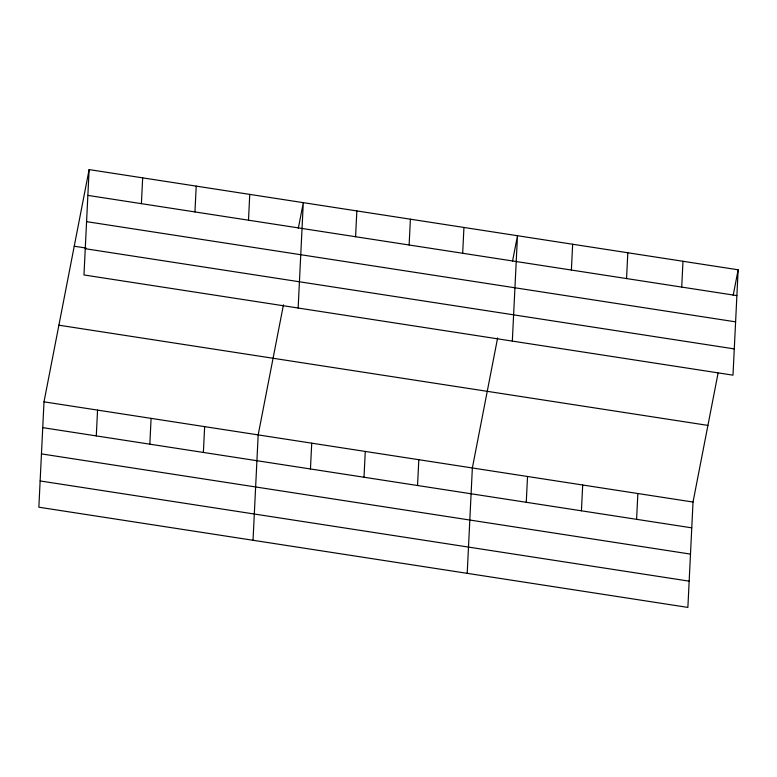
<?xml version="1.0" encoding="UTF-8"?>
<svg xmlns="http://www.w3.org/2000/svg" width="777" height="777" viewBox="0 0 777 777"><rect width="100%" height="100%" fill="white"/><g stroke="black" fill="none" stroke-linecap="round" stroke-linejoin="round"><path stroke-width="1.17" d="M89.122 169.59L83.974 274.961L732.993 375.165L738.15 269.794L89.122 169.59L44.007 401.835L38.85 507.206L687.878 607.41L693.026 502.039L718.074 373.135M96.29 435.907L97.552 410.101M141.404 203.661L142.667 177.855M149.835 444.172L151.097 418.366M194.949 211.927L196.212 186.121M203.38 452.437L204.642 426.631M248.494 220.192L249.757 194.386M253.03 540.277L258.178 434.897L283.45 304.846M298.145 308.032L303.302 202.651L298.339 228.205M310.46 468.978L311.723 443.162M355.584 236.732L356.847 210.917M364.005 477.243L365.268 451.437M409.129 244.998L410.392 219.192M417.55 485.508L418.813 459.702M462.674 253.263L463.937 227.457M467.21 573.348L472.358 467.968L497.63 337.908M512.325 341.103L517.482 235.722L512.519 261.266M526.262 502.292L527.525 476.486M571.386 270.046L572.649 244.24M581.429 510.81L582.692 485.003M626.553 278.564L627.816 252.758M636.596 519.327L637.859 493.521M681.72 287.082L682.983 261.276M733.187 295.338L738.15 269.794M87.859 195.396L736.887 295.6M86.577 221.649L735.605 321.853M74.233 246.231L86.13 248.067M85.256 248.708L734.284 348.912M58.897 325.194L707.915 425.398M44.007 401.835L693.026 502.039M42.745 427.641L691.763 527.845M41.453 453.894L690.481 554.098M40.132 480.953L689.16 581.157"/></g></svg>
